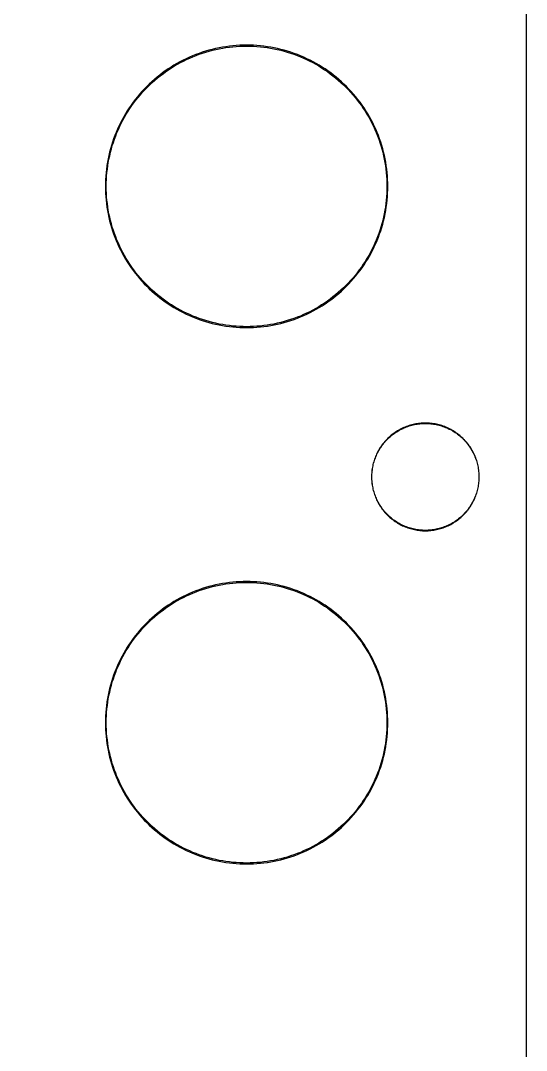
# Model space of a CAD drawing. Extents: x 3 to 63, y 0 to 129.
# Drawn here: x 48.96 to 63.33, y 29.95 to 59.21 of the extents above; entities that cross this region are included whole.
import ezdxf

# ---------------------------------------------------------------- set-up
doc = ezdxf.new("R2010")
doc.units = 0

msp = doc.modelspace()

# ---------------------------------------------------------------- linework, layer by layer
at = {"color": 5, "true_color": 0x0000ff}
msp.add_polyline3d([(63.33134, 0.3175, 0), (63.33134, 128.81762, 0), (2.71119, 128.81762, 0), (2.71119, 0.3175, 0), (63.33134, 0.3175, 0)], close=True, dxfattribs=at)
at = {"color": 34, "true_color": 0x008000}
for points in [[(2.7112, 0.3175, 0), (63.33134, 0.3175, 0), (63.33134, 128.81762, 0), (2.7112, 128.81762, 0), (2.7112, 0.3175, 0)], [(55.28309, 58.5089, 0), (55.1848, 58.50534, 0), (55.08701, 58.49924, 0), (54.98896, 58.49086, 0), (54.89143, 58.48019, 0), (54.79414, 58.46699, 0), (54.79022, 58.46636, 0), (54.69345, 58.45062, 0), (54.59693, 58.43258, 0), (54.50091, 58.41226, 0), (54.40541, 58.38966, 0), (54.31041, 58.36476, 0), (54.21618, 58.33733, 0), (54.12245, 58.30761, 0), (54.02974, 58.27561, 0), (53.93754, 58.24157, 0), (53.84661, 58.205, 0), (53.75619, 58.16639, 0), (53.66703, 58.1255, 0), (53.57889, 58.08232, 0), (53.57535, 58.08051, 0), (53.48798, 58.0353, 0), (53.40213, 57.98806, 0), (53.31729, 57.93878, 0), (53.23372, 57.88722, 0), (53.15143, 57.83362, 0), (53.0704, 57.778, 0), (52.9909, 57.72059, 0), (52.91267, 57.66116, 0), (52.83621, 57.59969, 0), (52.76103, 57.5367, 0), (52.68737, 57.47142, 0), (52.61549, 57.40462, 0), (52.54513, 57.33629, 0), (52.54232, 57.33348, 0), (52.47399, 57.26312, 0), (52.40719, 57.19124, 0), (52.34191, 57.11758, 0), (52.27892, 57.0424, 0), (52.21745, 56.96594, 0), (52.15802, 56.88771, 0), (52.10061, 56.80821, 0), (52.04499, 56.72718, 0), (51.99139, 56.64489, 0), (51.93983, 56.56132, 0), (51.89056, 56.47649, 0), (51.84331, 56.39063, 0), (51.7981, 56.30326, 0), (51.7963, 56.29972, 0), (51.75312, 56.21158, 0), (51.71222, 56.12243, 0), (51.67361, 56.032, 0), (51.63704, 55.94107, 0), (51.603, 55.84887, 0), (51.571, 55.75616, 0), (51.54128, 55.66243, 0), (51.51385, 55.5682, 0), (51.48896, 55.4732, 0), (51.46635, 55.3777, 0), (51.44603, 55.28169, 0), (51.428, 55.18517, 0), (51.4278, 55.18392, 0), (51.41225, 55.08839, 0), (51.41163, 55.08447, 0), (51.39842, 54.98719, 0), (51.38775, 54.88965, 0), (51.37937, 54.79161, 0), (51.37327, 54.69382, 0), (51.36972, 54.59552, 0), (51.36845, 54.49747, 0), (51.36972, 54.39943, 0), (51.37327, 54.30113, 0), (51.37937, 54.20334, 0), (51.38775, 54.1053, 0), (51.39842, 54.00776, 0), (51.41163, 53.91048, 0), (51.41225, 53.90655, 0), (51.428, 53.80978, 0), (51.44603, 53.71326, 0), (51.46635, 53.61725, 0), (51.48896, 53.52174, 0), (51.51385, 53.42675, 0), (51.54128, 53.33251, 0), (51.571, 53.23879, 0), (51.603, 53.14608, 0), (51.63704, 53.05388, 0), (51.67361, 52.96294, 0), (51.71222, 52.87252, 0), (51.75312, 52.78337, 0), (51.7963, 52.69523, 0), (51.7981, 52.69169, 0), (51.84331, 52.60431, 0), (51.89056, 52.51846, 0), (51.93983, 52.43362, 0), (51.99139, 52.35006, 0), (52.04499, 52.26776, 0), (52.10061, 52.18674, 0), (52.15802, 52.10723, 0), (52.21745, 52.029, 0), (52.27892, 51.95255, 0), (52.34191, 51.87736, 0), (52.40719, 51.8037, 0), (52.47399, 51.73182, 0), (52.54232, 51.66146, 0), (52.54513, 51.65865, 0), (52.61549, 51.59033, 0), (52.68737, 51.52353, 0), (52.76103, 51.45825, 0), (52.83621, 51.39526, 0), (52.91267, 51.33379, 0), (52.9909, 51.27435, 0), (53.0704, 51.21695, 0), (53.15143, 51.16132, 0), (53.23372, 51.10773, 0), (53.31729, 51.05617, 0), (53.40213, 51.00689, 0), (53.48798, 50.95965, 0), (53.57535, 50.91443, 0), (53.57889, 50.91263, 0), (53.66703, 50.86945, 0), (53.75619, 50.82856, 0), (53.84661, 50.78995, 0), (53.93754, 50.75337, 0), (54.02974, 50.71934, 0), (54.12245, 50.68733, 0), (54.21618, 50.65761, 0), (54.31041, 50.63018, 0), (54.40541, 50.60529, 0), (54.50091, 50.58268, 0), (54.59693, 50.56236, 0), (54.69345, 50.54433, 0), (54.79022, 50.52858, 0), (54.79414, 50.52796, 0), (54.89143, 50.51475, 0), (54.98896, 50.50409, 0), (55.08701, 50.4957, 0), (55.1848, 50.48961, 0), (55.28309, 50.48605, 0), (55.38114, 50.48478, 0), (55.47918, 50.48605, 0), (55.57748, 50.48961, 0), (55.67527, 50.4957, 0), (55.77332, 50.50409, 0), (55.87085, 50.51475, 0), (55.96813, 50.52796, 0), (55.97206, 50.52858, 0), (56.06883, 50.54433, 0), (56.16535, 50.56236, 0), (56.26136, 50.58268, 0), (56.35687, 50.60529, 0), (56.45186, 50.63018, 0), (56.5461, 50.65761, 0), (56.63982, 50.68733, 0), (56.73253, 50.71934, 0), (56.82474, 50.75337, 0), (56.91567, 50.78995, 0), (57.00609, 50.82856, 0), (57.09525, 50.86945, 0), (57.18338, 50.91263, 0), (57.18692, 50.91443, 0), (57.2743, 50.95965, 0), (57.36015, 51.00689, 0), (57.44499, 51.05617, 0), (57.52855, 51.10773, 0), (57.61085, 51.16132, 0), (57.69188, 51.21695, 0), (57.77138, 51.27435, 0), (57.84961, 51.33379, 0), (57.92606, 51.39526, 0), (58.00125, 51.45825, 0), (58.07491, 51.52353, 0), (58.14679, 51.59033, 0), (58.21715, 51.65865, 0), (58.21996, 51.66146, 0), (58.28828, 51.73182, 0), (58.35509, 51.8037, 0), (58.42036, 51.87736, 0), (58.48336, 51.95255, 0), (58.54482, 52.029, 0), (58.60426, 52.10723, 0), (58.66166, 52.18674, 0), (58.71729, 52.26776, 0), (58.77088, 52.35006, 0), (58.82245, 52.43362, 0), (58.87172, 52.51846, 0), (58.91897, 52.60431, 0), (58.96418, 52.69169, 0), (58.96598, 52.69523, 0), (59.00916, 52.78337, 0), (59.05006, 52.87252, 0), (59.08866, 52.96294, 0), (59.12524, 53.05388, 0), (59.15928, 53.14608, 0), (59.19128, 53.23879, 0), (59.221, 53.33251, 0), (59.24843, 53.42675, 0), (59.27332, 53.52174, 0), (59.29593, 53.61725, 0), (59.31625, 53.71326, 0), (59.33428, 53.80978, 0), (59.35003, 53.90655, 0), (59.35065, 53.91048, 0), (59.36386, 54.00776, 0), (59.37453, 54.1053, 0), (59.38291, 54.20334, 0), (59.38901, 54.30113, 0), (59.39256, 54.39943, 0), (59.39383, 54.49747, 0), (59.39256, 54.59552, 0), (59.38901, 54.69382, 0), (59.38291, 54.79161, 0), (59.37453, 54.88965, 0), (59.36386, 54.98719, 0), (59.35065, 55.08447, 0), (59.35003, 55.08839, 0), (59.33448, 55.18392, 0), (59.33428, 55.18517, 0), (59.31625, 55.28169, 0), (59.29593, 55.3777, 0), (59.27332, 55.4732, 0), (59.24843, 55.5682, 0), (59.221, 55.66243, 0), (59.19128, 55.75616, 0), (59.15928, 55.84887, 0), (59.12524, 55.94107, 0), (59.08866, 56.032, 0), (59.05006, 56.12243, 0), (59.00916, 56.21158, 0), (58.96598, 56.29972, 0), (58.96418, 56.30326, 0), (58.91897, 56.39063, 0), (58.87172, 56.47649, 0), (58.82245, 56.56132, 0), (58.77088, 56.64489, 0), (58.71729, 56.72718, 0), (58.66166, 56.80821, 0), (58.60426, 56.88771, 0), (58.54482, 56.96594, 0), (58.48336, 57.0424, 0), (58.42036, 57.11758, 0), (58.35509, 57.19124, 0), (58.28828, 57.26312, 0), (58.21996, 57.33348, 0), (58.21715, 57.33629, 0), (58.14679, 57.40462, 0), (58.07491, 57.47142, 0), (58.00125, 57.5367, 0), (57.92606, 57.59969, 0), (57.84961, 57.66116, 0), (57.77138, 57.72059, 0), (57.69188, 57.778, 0), (57.61085, 57.83362, 0), (57.52855, 57.88722, 0), (57.44499, 57.93878, 0), (57.36015, 57.98806, 0), (57.2743, 58.0353, 0), (57.18692, 58.08051, 0), (57.18338, 58.08232, 0), (57.09525, 58.1255, 0), (57.00609, 58.16639, 0), (56.91567, 58.205, 0), (56.82474, 58.24157, 0), (56.73253, 58.27561, 0), (56.63982, 58.30761, 0), (56.5461, 58.33733, 0), (56.45186, 58.36476, 0), (56.35687, 58.38966, 0), (56.26136, 58.41226, 0), (56.16535, 58.43258, 0), (56.06883, 58.45062, 0), (55.97206, 58.46636, 0), (55.96813, 58.46699, 0), (55.87085, 58.48019, 0), (55.77332, 58.49086, 0), (55.67527, 58.49924, 0), (55.57748, 58.50534, 0), (55.47918, 58.5089, 0), (55.38114, 58.51016, 0), (55.28309, 58.5089, 0)], [(55.57748, 50.51501, 0), (55.47918, 50.51145, 0), (55.38114, 50.51018, 0), (55.28309, 50.51145, 0), (55.1848, 50.51501, 0), (55.08701, 50.5211, 0), (54.98896, 50.52949, 0), (54.89143, 50.54015, 0), (54.79487, 50.55326, 0), (54.7013, 50.56849, 0), (54.60478, 50.58652, 0), (54.50876, 50.60684, 0), (54.41326, 50.62945, 0), (54.31826, 50.65434, 0), (54.22403, 50.68177, 0), (54.1303, 50.71149, 0), (54.03759, 50.74349, 0), (53.94539, 50.77753, 0), (53.85446, 50.81411, 0), (53.76404, 50.85271, 0), (53.67488, 50.89361, 0), (53.58756, 50.93639, 0), (53.50291, 50.9802, 0), (53.41706, 51.02744, 0), (53.33222, 51.07672, 0), (53.24865, 51.12828, 0), (53.16636, 51.18187, 0), (53.08533, 51.2375, 0), (53.00583, 51.2949, 0), (52.9276, 51.35434, 0), (52.85114, 51.41581, 0), (52.77596, 51.4788, 0), (52.7023, 51.54408, 0), (52.63042, 51.61088, 0), (52.56148, 51.67782, 0), (52.49454, 51.74675, 0), (52.42774, 51.81863, 0), (52.36246, 51.89229, 0), (52.29947, 51.96748, 0), (52.238, 52.04393, 0), (52.17857, 52.12216, 0), (52.12116, 52.20167, 0), (52.06554, 52.28269, 0), (52.01194, 52.36499, 0), (51.96038, 52.44855, 0), (51.91111, 52.53339, 0), (51.86386, 52.61924, 0), (51.81989, 52.70423, 0), (51.77727, 52.79122, 0), (51.73638, 52.88037, 0), (51.69777, 52.97079, 0), (51.6612, 53.06173, 0), (51.62716, 53.15393, 0), (51.59516, 53.24664, 0), (51.56544, 53.34036, 0), (51.53801, 53.4346, 0), (51.51311, 53.52959, 0), (51.49051, 53.6251, 0), (51.47019, 53.72111, 0), (51.45215, 53.81763, 0), (51.43694, 53.91114, 0), (51.42382, 54.00776, 0), (51.41315, 54.1053, 0), (51.40477, 54.20334, 0), (51.39867, 54.30113, 0), (51.39512, 54.39943, 0), (51.39385, 54.49747, 0), (51.39512, 54.59552, 0), (51.39867, 54.69382, 0), (51.40477, 54.79161, 0), (51.41315, 54.88965, 0), (51.42382, 54.98719, 0), (51.43693, 55.08376, 0), (51.45215, 55.17732, 0), (51.47019, 55.27384, 0), (51.49051, 55.36985, 0), (51.51311, 55.46535, 0), (51.53801, 55.56035, 0), (51.56544, 55.65458, 0), (51.59516, 55.74831, 0), (51.62716, 55.84102, 0), (51.66119, 55.9332, 0), (51.6612, 55.93322, 0), (51.69777, 56.02415, 0), (51.73638, 56.11458, 0), (51.77727, 56.20373, 0), (51.81988, 56.29072, 0), (51.86386, 56.3757, 0), (51.91111, 56.46156, 0), (51.96038, 56.54639, 0), (52.01194, 56.62996, 0), (52.06554, 56.71225, 0), (52.12116, 56.79328, 0), (52.17857, 56.87278, 0), (52.238, 56.95101, 0), (52.29947, 57.02747, 0), (52.36246, 57.10265, 0), (52.42774, 57.17631, 0), (52.49454, 57.24819, 0), (52.56149, 57.31712, 0), (52.63042, 57.38407, 0), (52.7023, 57.45087, 0), (52.77596, 57.51615, 0), (52.85114, 57.57914, 0), (52.9276, 57.64061, 0), (53.00583, 57.70004, 0), (53.08533, 57.75745, 0), (53.16636, 57.81307, 0), (53.24865, 57.86667, 0), (53.33222, 57.91823, 0), (53.41706, 57.96751, 0), (53.50291, 58.01475, 0), (53.58789, 58.05873, 0), (53.67488, 58.10134, 0), (53.76404, 58.14223, 0), (53.85446, 58.18084, 0), (53.94539, 58.21742, 0), (54.03759, 58.25145, 0), (54.1303, 58.28346, 0), (54.22403, 58.31317, 0), (54.31826, 58.34061, 0), (54.41326, 58.3655, 0), (54.50876, 58.3881, 0), (54.60478, 58.40842, 0), (54.7013, 58.42646, 0), (54.7945, 58.44163, 0), (54.89143, 58.45479, 0), (54.98896, 58.46546, 0), (55.08701, 58.47384, 0), (55.1848, 58.47994, 0), (55.28309, 58.48349, 0), (55.38114, 58.48476, 0), (55.47918, 58.48349, 0), (55.57748, 58.47994, 0), (55.67527, 58.47384, 0), (55.77332, 58.46546, 0), (55.87085, 58.45479, 0), (55.96783, 58.44162, 0), (56.06098, 58.42646, 0), (56.1575, 58.40842, 0), (56.25351, 58.3881, 0), (56.34902, 58.3655, 0), (56.44401, 58.34061, 0), (56.53825, 58.31317, 0), (56.63197, 58.28346, 0), (56.72468, 58.25145, 0), (56.81689, 58.21742, 0), (56.90782, 58.18084, 0), (56.99824, 58.14223, 0), (57.0874, 58.10134, 0), (57.17438, 58.05872, 0), (57.25937, 58.01475, 0), (57.34522, 57.96751, 0), (57.43006, 57.91823, 0), (57.51362, 57.86667, 0), (57.59592, 57.81307, 0), (57.67695, 57.75745, 0), (57.75645, 57.70004, 0), (57.83468, 57.64061, 0), (57.91113, 57.57914, 0), (57.98632, 57.51615, 0), (58.05998, 57.45087, 0), (58.13186, 57.38407, 0), (58.20079, 57.31713, 0), (58.26773, 57.24819, 0), (58.33454, 57.17631, 0), (58.39981, 57.10265, 0), (58.46281, 57.02747, 0), (58.52427, 56.95101, 0), (58.58371, 56.87278, 0), (58.64111, 56.79328, 0), (58.69674, 56.71225, 0), (58.75033, 56.62996, 0), (58.8019, 56.54639, 0), (58.85117, 56.46156, 0), (58.89842, 56.3757, 0), (58.94221, 56.29108, 0), (58.985, 56.20373, 0), (59.0259, 56.11458, 0), (59.06451, 56.02415, 0), (59.10108, 55.93322, 0), (59.10109, 55.9332, 0), (59.13512, 55.84102, 0), (59.16712, 55.74831, 0), (59.19684, 55.65458, 0), (59.22427, 55.56035, 0), (59.24916, 55.46535, 0), (59.27177, 55.36985, 0), (59.29209, 55.27384, 0), (59.31012, 55.17732, 0), (59.32535, 55.08374, 0), (59.33846, 54.98719, 0), (59.34913, 54.88965, 0), (59.35751, 54.79161, 0), (59.3636, 54.69382, 0), (59.36716, 54.59552, 0), (59.36843, 54.49747, 0), (59.36716, 54.39943, 0), (59.3636, 54.30113, 0), (59.35751, 54.20334, 0), (59.34913, 54.1053, 0), (59.33846, 54.00776, 0), (59.32534, 53.91115, 0), (59.31012, 53.81763, 0), (59.29209, 53.72111, 0), (59.27177, 53.6251, 0), (59.24916, 53.52959, 0), (59.22427, 53.4346, 0), (59.19684, 53.34036, 0), (59.16712, 53.24664, 0), (59.13512, 53.15393, 0), (59.10108, 53.06173, 0), (59.06451, 52.97079, 0), (59.0259, 52.88037, 0), (58.985, 52.79122, 0), (58.9422, 52.70386, 0), (58.89842, 52.61924, 0), (58.85117, 52.53339, 0), (58.8019, 52.44855, 0), (58.75033, 52.36499, 0), (58.69674, 52.28269, 0), (58.64111, 52.20167, 0), (58.58371, 52.12216, 0), (58.52427, 52.04393, 0), (58.46281, 51.96748, 0), (58.39981, 51.89229, 0), (58.33454, 51.81863, 0), (58.26773, 51.74675, 0), (58.20079, 51.67782, 0), (58.13186, 51.61088, 0), (58.05998, 51.54408, 0), (57.98632, 51.4788, 0), (57.91113, 51.41581, 0), (57.83468, 51.35434, 0), (57.75645, 51.2949, 0), (57.67695, 51.2375, 0), (57.59592, 51.18187, 0), (57.51362, 51.12828, 0), (57.43006, 51.07672, 0), (57.34522, 51.02744, 0), (57.25937, 50.9802, 0), (57.17471, 50.93639, 0), (57.0874, 50.89361, 0), (56.99824, 50.85271, 0), (56.90782, 50.81411, 0), (56.81689, 50.77753, 0), (56.72468, 50.74349, 0), (56.63197, 50.71149, 0), (56.53825, 50.68177, 0), (56.44401, 50.65434, 0), (56.34902, 50.62945, 0), (56.25351, 50.60684, 0), (56.1575, 50.58652, 0), (56.06098, 50.56849, 0), (55.96746, 50.55327, 0), (55.87085, 50.54015, 0), (55.77332, 50.52949, 0), (55.67527, 50.5211, 0), (55.57748, 50.51501, 0)], [(61.52831, 47.33868, 0), (61.49986, 47.3656, 0), (61.47091, 47.39202, 0), (61.44093, 47.41742, 0), (61.41045, 47.44231, 0), (61.37947, 47.46619, 0), (61.34772, 47.4893, 0), (61.31546, 47.51165, 0), (61.28244, 47.53324, 0), (61.24916, 47.55382, 0), (61.21513, 47.57363, 0), (61.18084, 47.59268, 0), (61.14579, 47.61071, 0), (61.14441, 47.61142, 0), (61.1091, 47.62844, 0), (61.07329, 47.64469, 0), (61.03722, 47.65993, 0), (61.00064, 47.67416, 0), (60.96381, 47.68762, 0), (60.92647, 47.70006, 0), (60.88888, 47.71149, 0), (60.85104, 47.72191, 0), (60.81294, 47.73131, 0), (60.77458, 47.73994, 0), (60.73597, 47.74756, 0), (60.69737, 47.75391, 0), (60.69584, 47.75415, 0), (60.65697, 47.75974, 0), (60.61786, 47.76431, 0), (60.57874, 47.76787, 0), (60.53963, 47.77041, 0), (60.50051, 47.77193, 0), (60.46114, 47.77244, 0), (60.42177, 47.77193, 0), (60.38265, 47.77041, 0), (60.34354, 47.76787, 0), (60.30442, 47.76431, 0), (60.26531, 47.75974, 0), (60.22644, 47.75415, 0), (60.22491, 47.75391, 0), (60.1863, 47.74756, 0), (60.1477, 47.73994, 0), (60.10934, 47.73131, 0), (60.07124, 47.72191, 0), (60.0334, 47.71149, 0), (59.9958, 47.70006, 0), (59.95847, 47.68762, 0), (59.92164, 47.67416, 0), (59.88506, 47.65993, 0), (59.84899, 47.64469, 0), (59.81318, 47.62844, 0), (59.77787, 47.61142, 0), (59.77649, 47.61071, 0), (59.74144, 47.59268, 0), (59.70715, 47.57363, 0), (59.67311, 47.55382, 0), (59.63984, 47.53324, 0), (59.60682, 47.51165, 0), (59.57456, 47.4893, 0), (59.54281, 47.46619, 0), (59.51182, 47.44231, 0), (59.48134, 47.41742, 0), (59.45137, 47.39202, 0), (59.42242, 47.3656, 0), (59.39397, 47.33868, 0), (59.36493, 47.30964, 0), (59.33801, 47.2812, 0), (59.31159, 47.25224, 0), (59.28619, 47.22227, 0), (59.2613, 47.19179, 0), (59.23742, 47.1608, 0), (59.21431, 47.12905, 0), (59.19196, 47.09679, 0), (59.17037, 47.06377, 0), (59.14979, 47.0305, 0), (59.12998, 46.99646, 0), (59.11093, 46.96217, 0), (59.0929, 46.92712, 0), (59.09219, 46.92574, 0), (59.07518, 46.89043, 0), (59.05892, 46.85462, 0), (59.04368, 46.81855, 0), (59.02946, 46.78198, 0), (59.01599, 46.74515, 0), (59.00355, 46.70781, 0), (58.99212, 46.67022, 0), (58.9817, 46.63237, 0), (58.97231, 46.59427, 0), (58.96367, 46.55592, 0), (58.95605, 46.51731, 0), (58.95595, 46.51668, 0), (58.9497, 46.4787, 0), (58.94946, 46.47717, 0), (58.94387, 46.43831, 0), (58.9393, 46.39919, 0), (58.93574, 46.36008, 0), (58.9332, 46.32096, 0), (58.93168, 46.28184, 0), (58.93117, 46.24247, 0), (58.93168, 46.2031, 0), (58.9332, 46.16399, 0), (58.93574, 46.12487, 0), (58.9393, 46.08576, 0), (58.94387, 46.04664, 0), (58.94946, 46.00778, 0), (58.9497, 46.00625, 0), (58.95605, 45.96764, 0), (58.96367, 45.92903, 0), (58.97231, 45.89068, 0), (58.9817, 45.85258, 0), (58.99212, 45.81473, 0), (59.00355, 45.77714, 0), (59.01599, 45.7398, 0), (59.02946, 45.70297, 0), (59.04368, 45.66639, 0), (59.05892, 45.63033, 0), (59.07518, 45.59451, 0), (59.09219, 45.55921, 0), (59.0929, 45.55783, 0), (59.11093, 45.52277, 0), (59.12998, 45.48848, 0), (59.14979, 45.45445, 0), (59.17037, 45.42117, 0), (59.19196, 45.38815, 0), (59.21431, 45.3559, 0), (59.23742, 45.32415, 0), (59.2613, 45.29316, 0), (59.28619, 45.26268, 0), (59.31159, 45.23271, 0), (59.33801, 45.20375, 0), (59.36493, 45.1753, 0), (59.36603, 45.17421, 0), (59.39286, 45.14738, 0), (59.39287, 45.14736, 0), (59.39397, 45.14627, 0), (59.42242, 45.11934, 0), (59.45137, 45.09293, 0), (59.48134, 45.06753, 0), (59.51182, 45.04263, 0), (59.54281, 45.01876, 0), (59.57456, 44.99564, 0), (59.60682, 44.97329, 0), (59.63984, 44.9517, 0), (59.67311, 44.93113, 0), (59.70715, 44.91132, 0), (59.74144, 44.89227, 0), (59.74282, 44.89156, 0), (59.77649, 44.87423, 0), (59.77787, 44.87353, 0), (59.81318, 44.85651, 0), (59.84899, 44.84025, 0), (59.88506, 44.82501, 0), (59.92164, 44.81079, 0), (59.95847, 44.79733, 0), (59.9958, 44.78488, 0), (60.0334, 44.77345, 0), (60.07124, 44.76304, 0), (60.10934, 44.75364, 0), (60.1477, 44.745, 0), (60.1863, 44.73738, 0), (60.22491, 44.73103, 0), (60.22644, 44.73079, 0), (60.26531, 44.7252, 0), (60.30442, 44.72063, 0), (60.34354, 44.71708, 0), (60.38265, 44.71454, 0), (60.42177, 44.71301, 0), (60.46114, 44.7125, 0), (60.50051, 44.71301, 0), (60.53963, 44.71454, 0), (60.57874, 44.71708, 0), (60.61786, 44.72063, 0), (60.65697, 44.7252, 0), (60.69584, 44.73079, 0), (60.69737, 44.73103, 0), (60.73597, 44.73738, 0), (60.77458, 44.745, 0), (60.81294, 44.75364, 0), (60.85104, 44.76304, 0), (60.88888, 44.77345, 0), (60.92647, 44.78488, 0), (60.96381, 44.79733, 0), (61.00064, 44.81079, 0), (61.03722, 44.82501, 0), (61.07329, 44.84025, 0), (61.1091, 44.85651, 0), (61.14441, 44.87353, 0), (61.14579, 44.87423, 0), (61.17946, 44.89156, 0), (61.18084, 44.89227, 0), (61.21513, 44.91132, 0), (61.24916, 44.93113, 0), (61.28244, 44.9517, 0), (61.31546, 44.97329, 0), (61.34772, 44.99564, 0), (61.37947, 45.01876, 0), (61.41045, 45.04263, 0), (61.44093, 45.06753, 0), (61.47091, 45.09293, 0), (61.49986, 45.11934, 0), (61.52831, 45.14627, 0), (61.52941, 45.14736, 0), (61.52942, 45.14738, 0), (61.55625, 45.17421, 0), (61.55735, 45.1753, 0), (61.58427, 45.20375, 0), (61.61069, 45.23271, 0), (61.63609, 45.26268, 0), (61.66098, 45.29316, 0), (61.68485, 45.32415, 0), (61.70797, 45.3559, 0), (61.73032, 45.38815, 0), (61.75191, 45.42117, 0), (61.77248, 45.45445, 0), (61.7923, 45.48848, 0), (61.81135, 45.52277, 0), (61.82938, 45.55783, 0), (61.83008, 45.55921, 0), (61.8471, 45.59451, 0), (61.86336, 45.63033, 0), (61.8786, 45.66639, 0), (61.89282, 45.70297, 0), (61.90628, 45.7398, 0), (61.91873, 45.77714, 0), (61.93016, 45.81473, 0), (61.94057, 45.85258, 0), (61.94997, 45.89068, 0), (61.95861, 45.92903, 0), (61.96623, 45.96764, 0), (61.97258, 46.00625, 0), (61.97282, 46.00778, 0), (61.97841, 46.04664, 0), (61.98298, 46.08576, 0), (61.98654, 46.12487, 0), (61.98908, 46.16399, 0), (61.9906, 46.2031, 0), (61.99111, 46.24247, 0), (61.9906, 46.28184, 0), (61.98908, 46.32096, 0), (61.98654, 46.36008, 0), (61.98298, 46.39919, 0), (61.97841, 46.43831, 0), (61.97282, 46.47717, 0), (61.97258, 46.4787, 0), (61.96633, 46.51668, 0), (61.96623, 46.51731, 0), (61.95861, 46.55592, 0), (61.94997, 46.59427, 0), (61.94057, 46.63237, 0), (61.93016, 46.67022, 0), (61.91873, 46.70781, 0), (61.90628, 46.74515, 0), (61.89282, 46.78198, 0), (61.8786, 46.81855, 0), (61.86336, 46.85462, 0), (61.8471, 46.89043, 0), (61.83008, 46.92574, 0), (61.82938, 46.92712, 0), (61.81135, 46.96217, 0), (61.7923, 46.99646, 0), (61.77248, 47.0305, 0), (61.75191, 47.06377, 0), (61.73032, 47.09679, 0), (61.70797, 47.12905, 0), (61.68485, 47.1608, 0), (61.66098, 47.19179, 0), (61.63609, 47.22227, 0), (61.61069, 47.25224, 0), (61.58427, 47.2812, 0), (61.55735, 47.30964, 0), (61.52831, 47.33868, 0)], [(60.53963, 44.72444, 0), (60.50051, 44.72292, 0), (60.46114, 44.72241, 0), (60.42177, 44.72292, 0), (60.38265, 44.72444, 0), (60.34354, 44.72698, 0), (60.30442, 44.73054, 0), (60.26531, 44.73511, 0), (60.22701, 44.74062, 0), (60.18937, 44.74681, 0), (60.15076, 44.75443, 0), (60.1124, 44.76306, 0), (60.0743, 44.77246, 0), (60.03646, 44.78287, 0), (59.99887, 44.7943, 0), (59.96153, 44.80675, 0), (59.9247, 44.82021, 0), (59.88812, 44.83444, 0), (59.85205, 44.84968, 0), (59.81624, 44.86593, 0), (59.78124, 44.8828, 0), (59.74726, 44.90028, 0), (59.71297, 44.91933, 0), (59.67894, 44.93914, 0), (59.64566, 44.95972, 0), (59.61264, 44.98131, 0), (59.58038, 45.00366, 0), (59.54863, 45.02677, 0), (59.51765, 45.05065, 0), (59.48717, 45.07554, 0), (59.45719, 45.10094, 0), (59.42824, 45.12736, 0), (59.39979, 45.15428, 0), (59.37295, 45.18112, 0), (59.34602, 45.20957, 0), (59.31961, 45.23853, 0), (59.29421, 45.2685, 0), (59.26931, 45.29898, 0), (59.24544, 45.32997, 0), (59.22232, 45.36172, 0), (59.19997, 45.39398, 0), (59.17838, 45.427, 0), (59.15781, 45.46027, 0), (59.138, 45.49431, 0), (59.11896, 45.52859, 0), (59.11895, 45.5286, 0), (59.10162, 45.56227, 0), (59.0846, 45.59757, 0), (59.06834, 45.63339, 0), (59.0531, 45.66946, 0), (59.03888, 45.70603, 0), (59.02542, 45.74286, 0), (59.01297, 45.7802, 0), (59.00154, 45.81779, 0), (58.99113, 45.85564, 0), (58.98173, 45.89374, 0), (58.97309, 45.93209, 0), (58.96547, 45.9707, 0), (58.95928, 46.00834, 0), (58.95378, 46.04664, 0), (58.9492, 46.08576, 0), (58.94565, 46.12487, 0), (58.94311, 46.16399, 0), (58.94158, 46.2031, 0), (58.94108, 46.24247, 0), (58.94158, 46.28184, 0), (58.94311, 46.32096, 0), (58.94565, 46.36008, 0), (58.9492, 46.39919, 0), (58.95378, 46.43831, 0), (58.95928, 46.47661, 0), (58.96547, 46.51425, 0), (58.97309, 46.55285, 0), (58.98173, 46.59121, 0), (58.99113, 46.62931, 0), (59.00154, 46.66715, 0), (59.01297, 46.70475, 0), (59.02542, 46.74208, 0), (59.03888, 46.77891, 0), (59.0531, 46.81549, 0), (59.06834, 46.85156, 0), (59.0846, 46.88737, 0), (59.10162, 46.92267, 0), (59.11895, 46.95635, 0), (59.138, 46.99064, 0), (59.15781, 47.02468, 0), (59.17838, 47.05795, 0), (59.19997, 47.09097, 0), (59.22232, 47.12323, 0), (59.24544, 47.15498, 0), (59.26931, 47.18597, 0), (59.29421, 47.21645, 0), (59.31961, 47.24642, 0), (59.34602, 47.27537, 0), (59.37295, 47.30382, 0), (59.39998, 47.33085, 0), (59.42824, 47.35759, 0), (59.45719, 47.38401, 0), (59.48717, 47.40941, 0), (59.51765, 47.4343, 0), (59.54863, 47.45817, 0), (59.58038, 47.48129, 0), (59.61264, 47.50364, 0), (59.64566, 47.52523, 0), (59.67894, 47.5458, 0), (59.71297, 47.56562, 0), (59.74726, 47.58467, 0), (59.78123, 47.60215, 0), (59.81624, 47.61901, 0), (59.85205, 47.63527, 0), (59.88812, 47.65051, 0), (59.9247, 47.66473, 0), (59.96153, 47.6782, 0), (59.99887, 47.69064, 0), (60.03646, 47.70207, 0), (60.0743, 47.71249, 0), (60.1124, 47.72188, 0), (60.15076, 47.73052, 0), (60.18937, 47.73814, 0), (60.22701, 47.74433, 0), (60.26531, 47.74984, 0), (60.30442, 47.75441, 0), (60.34354, 47.75796, 0), (60.38265, 47.7605, 0), (60.42177, 47.76203, 0), (60.46114, 47.76254, 0), (60.50051, 47.76203, 0), (60.53963, 47.7605, 0), (60.57874, 47.75796, 0), (60.61786, 47.75441, 0), (60.65697, 47.74984, 0), (60.6952, 47.74434, 0), (60.73291, 47.73814, 0), (60.77152, 47.73052, 0), (60.80987, 47.72188, 0), (60.84797, 47.71249, 0), (60.88582, 47.70207, 0), (60.92341, 47.69064, 0), (60.96075, 47.6782, 0), (60.99758, 47.66473, 0), (61.03416, 47.65051, 0), (61.07022, 47.63527, 0), (61.10604, 47.61901, 0), (61.14104, 47.60214, 0), (61.17502, 47.58467, 0), (61.20931, 47.56562, 0), (61.24334, 47.5458, 0), (61.27662, 47.52523, 0), (61.30964, 47.50364, 0), (61.34189, 47.48129, 0), (61.37364, 47.45817, 0), (61.40463, 47.4343, 0), (61.43511, 47.40941, 0), (61.46508, 47.38401, 0), (61.49404, 47.35759, 0), (61.52249, 47.33067, 0), (61.54932, 47.30384, 0), (61.54933, 47.30382, 0), (61.57626, 47.27537, 0), (61.60267, 47.24642, 0), (61.62807, 47.21645, 0), (61.65296, 47.18597, 0), (61.67684, 47.15498, 0), (61.69995, 47.12323, 0), (61.72231, 47.09097, 0), (61.7439, 47.05795, 0), (61.76447, 47.02468, 0), (61.78428, 46.99064, 0), (61.80333, 46.95635, 0), (61.82066, 46.92267, 0), (61.83768, 46.88737, 0), (61.85394, 46.85156, 0), (61.86918, 46.81549, 0), (61.8834, 46.77891, 0), (61.89686, 46.74208, 0), (61.90931, 46.70475, 0), (61.92074, 46.66715, 0), (61.93115, 46.62931, 0), (61.94055, 46.59121, 0), (61.94919, 46.55285, 0), (61.95681, 46.51425, 0), (61.96292, 46.47709, 0), (61.9685, 46.43831, 0), (61.97307, 46.39919, 0), (61.97663, 46.36008, 0), (61.97917, 46.32096, 0), (61.98069, 46.28184, 0), (61.9812, 46.24247, 0), (61.98069, 46.2031, 0), (61.97917, 46.16399, 0), (61.97663, 46.12487, 0), (61.97307, 46.08576, 0), (61.9685, 46.04664, 0), (61.96291, 46.00778, 0), (61.95681, 45.9707, 0), (61.94919, 45.93209, 0), (61.94055, 45.89374, 0), (61.93115, 45.85564, 0), (61.92074, 45.81779, 0), (61.90931, 45.7802, 0), (61.89686, 45.74286, 0), (61.8834, 45.70603, 0), (61.86918, 45.66946, 0), (61.85394, 45.63339, 0), (61.83768, 45.59757, 0), (61.82066, 45.56227, 0), (61.80333, 45.5286, 0), (61.80332, 45.52859, 0), (61.78428, 45.49431, 0), (61.76447, 45.46027, 0), (61.7439, 45.427, 0), (61.72231, 45.39398, 0), (61.69995, 45.36172, 0), (61.67684, 45.32997, 0), (61.65296, 45.29898, 0), (61.62807, 45.2685, 0), (61.60267, 45.23853, 0), (61.57626, 45.20957, 0), (61.54933, 45.18112, 0), (61.52249, 45.15428, 0), (61.49404, 45.12736, 0), (61.46508, 45.10094, 0), (61.43511, 45.07554, 0), (61.40463, 45.05065, 0), (61.37364, 45.02677, 0), (61.34189, 45.00366, 0), (61.30964, 44.98131, 0), (61.27662, 44.95972, 0), (61.24334, 44.93914, 0), (61.20931, 44.91933, 0), (61.17502, 44.90028, 0), (61.14104, 44.8828, 0), (61.10604, 44.86593, 0), (61.07022, 44.84968, 0), (61.03416, 44.83444, 0), (60.99758, 44.82021, 0), (60.96075, 44.80675, 0), (60.92341, 44.7943, 0), (60.88582, 44.78287, 0), (60.84797, 44.77246, 0), (60.80987, 44.76306, 0), (60.77152, 44.75443, 0), (60.73291, 44.74681, 0), (60.6952, 44.74061, 0), (60.65697, 44.73511, 0), (60.61786, 44.73054, 0), (60.57874, 44.72698, 0), (60.53963, 44.72444, 0)], [(55.28309, 43.2689, 0), (55.1848, 43.26534, 0), (55.08701, 43.25924, 0), (54.98896, 43.25086, 0), (54.89143, 43.24019, 0), (54.79414, 43.22699, 0), (54.79022, 43.22636, 0), (54.69345, 43.21062, 0), (54.59693, 43.19258, 0), (54.50091, 43.17226, 0), (54.40541, 43.14966, 0), (54.31041, 43.12476, 0), (54.21618, 43.09733, 0), (54.12245, 43.06761, 0), (54.02974, 43.03561, 0), (53.93754, 43.00157, 0), (53.84661, 42.965, 0), (53.75619, 42.92639, 0), (53.66703, 42.8855, 0), (53.57889, 42.84232, 0), (53.57535, 42.84051, 0), (53.48798, 42.7953, 0), (53.40213, 42.74806, 0), (53.31729, 42.69878, 0), (53.23372, 42.64722, 0), (53.15143, 42.59362, 0), (53.0704, 42.538, 0), (52.9909, 42.48059, 0), (52.91267, 42.42116, 0), (52.83621, 42.35969, 0), (52.76103, 42.2967, 0), (52.68737, 42.23142, 0), (52.61549, 42.16462, 0), (52.54513, 42.09629, 0), (52.54232, 42.09348, 0), (52.47399, 42.02312, 0), (52.40719, 41.95124, 0), (52.34191, 41.87758, 0), (52.27892, 41.8024, 0), (52.21745, 41.72594, 0), (52.15802, 41.6477, 0), (52.10061, 41.56821, 0), (52.04499, 41.48718, 0), (51.99139, 41.40489, 0), (51.93983, 41.32132, 0), (51.89056, 41.23649, 0), (51.84331, 41.15063, 0), (51.7981, 41.06326, 0), (51.7963, 41.05972, 0), (51.75312, 40.97158, 0), (51.71222, 40.88243, 0), (51.67361, 40.792, 0), (51.63704, 40.70107, 0), (51.603, 40.60887, 0), (51.571, 40.51616, 0), (51.54128, 40.42243, 0), (51.51385, 40.3282, 0), (51.48896, 40.23319, 0), (51.46635, 40.1377, 0), (51.44603, 40.04169, 0), (51.428, 39.94516, 0), (51.4278, 39.94392, 0), (51.41225, 39.84839, 0), (51.41163, 39.84447, 0), (51.39842, 39.74718, 0), (51.38775, 39.64965, 0), (51.37937, 39.5516, 0), (51.37327, 39.4538, 0), (51.36972, 39.35552, 0), (51.36845, 39.25747, 0), (51.36972, 39.15943, 0), (51.37327, 39.06113, 0), (51.37937, 38.96334, 0), (51.38775, 38.8653, 0), (51.39842, 38.76776, 0), (51.41163, 38.67048, 0), (51.41225, 38.66655, 0), (51.428, 38.56978, 0), (51.44603, 38.47326, 0), (51.46635, 38.37724, 0), (51.48896, 38.28174, 0), (51.51385, 38.18675, 0), (51.54128, 38.0925, 0), (51.571, 37.99879, 0), (51.603, 37.90608, 0), (51.63704, 37.81387, 0), (51.67361, 37.72294, 0), (51.71222, 37.63252, 0), (51.75312, 37.54337, 0), (51.7963, 37.45523, 0), (51.7981, 37.45169, 0), (51.84331, 37.36431, 0), (51.89056, 37.27846, 0), (51.93983, 37.19362, 0), (51.99139, 37.11005, 0), (52.04499, 37.02776, 0), (52.10061, 36.94674, 0), (52.15802, 36.86723, 0), (52.21745, 36.789, 0), (52.27892, 36.71255, 0), (52.34191, 36.63736, 0), (52.40719, 36.56369, 0), (52.47399, 36.49181, 0), (52.54232, 36.42146, 0), (52.54513, 36.41865, 0), (52.61549, 36.35033, 0), (52.68737, 36.28353, 0), (52.76103, 36.21824, 0), (52.83621, 36.15526, 0), (52.91267, 36.09379, 0), (52.9909, 36.03435, 0), (53.0704, 35.97695, 0), (53.15143, 35.92132, 0), (53.23372, 35.86773, 0), (53.31729, 35.81617, 0), (53.40213, 35.76688, 0), (53.48798, 35.71965, 0), (53.57535, 35.67443, 0), (53.57889, 35.67263, 0), (53.66703, 35.62945, 0), (53.75619, 35.58856, 0), (53.84661, 35.54995, 0), (53.93754, 35.51337, 0), (54.02974, 35.47934, 0), (54.12245, 35.44733, 0), (54.21618, 35.41761, 0), (54.31041, 35.39018, 0), (54.40541, 35.36529, 0), (54.50091, 35.34268, 0), (54.59693, 35.32236, 0), (54.69345, 35.30433, 0), (54.79022, 35.28858, 0), (54.79414, 35.28796, 0), (54.89143, 35.27474, 0), (54.98896, 35.26408, 0), (55.08701, 35.25569, 0), (55.1848, 35.2496, 0), (55.28309, 35.24604, 0), (55.38114, 35.24478, 0), (55.47918, 35.24604, 0), (55.57748, 35.2496, 0), (55.67527, 35.25569, 0), (55.77332, 35.26408, 0), (55.87085, 35.27474, 0), (55.96813, 35.28796, 0), (55.97206, 35.28858, 0), (56.06883, 35.30433, 0), (56.16535, 35.32236, 0), (56.26136, 35.34268, 0), (56.35687, 35.36529, 0), (56.45186, 35.39018, 0), (56.5461, 35.41761, 0), (56.63982, 35.44733, 0), (56.73253, 35.47934, 0), (56.82474, 35.51337, 0), (56.91567, 35.54995, 0), (57.00609, 35.58856, 0), (57.09525, 35.62945, 0), (57.18338, 35.67263, 0), (57.18692, 35.67443, 0), (57.2743, 35.71965, 0), (57.36015, 35.76688, 0), (57.44499, 35.81617, 0), (57.52855, 35.86773, 0), (57.61085, 35.92132, 0), (57.69188, 35.97695, 0), (57.77138, 36.03435, 0), (57.84961, 36.09379, 0), (57.92606, 36.15526, 0), (58.00125, 36.21824, 0), (58.07491, 36.28353, 0), (58.14679, 36.35033, 0), (58.21715, 36.41865, 0), (58.21996, 36.42146, 0), (58.28828, 36.49181, 0), (58.35509, 36.56369, 0), (58.42036, 36.63736, 0), (58.48336, 36.71255, 0), (58.54482, 36.789, 0), (58.60426, 36.86723, 0), (58.66166, 36.94674, 0), (58.71729, 37.02776, 0), (58.77088, 37.11005, 0), (58.82245, 37.19362, 0), (58.87172, 37.27846, 0), (58.91897, 37.36431, 0), (58.96418, 37.45169, 0), (58.96598, 37.45523, 0), (59.00916, 37.54337, 0), (59.05006, 37.63252, 0), (59.08866, 37.72294, 0), (59.12524, 37.81387, 0), (59.15928, 37.90608, 0), (59.19128, 37.99879, 0), (59.221, 38.0925, 0), (59.24843, 38.18675, 0), (59.27332, 38.28174, 0), (59.29593, 38.37724, 0), (59.31625, 38.47326, 0), (59.33428, 38.56978, 0), (59.35003, 38.66655, 0), (59.35065, 38.67048, 0), (59.36386, 38.76776, 0), (59.37453, 38.8653, 0), (59.38291, 38.96334, 0), (59.38901, 39.06113, 0), (59.39256, 39.15943, 0), (59.39383, 39.25747, 0), (59.39256, 39.35552, 0), (59.38901, 39.4538, 0), (59.38291, 39.5516, 0), (59.37453, 39.64965, 0), (59.36386, 39.74718, 0), (59.35065, 39.84447, 0), (59.35003, 39.84839, 0), (59.33448, 39.94392, 0), (59.33428, 39.94516, 0), (59.31625, 40.04169, 0), (59.29593, 40.1377, 0), (59.27332, 40.23319, 0), (59.24843, 40.3282, 0), (59.221, 40.42243, 0), (59.19128, 40.51616, 0), (59.15928, 40.60887, 0), (59.12524, 40.70107, 0), (59.08866, 40.792, 0), (59.05006, 40.88243, 0), (59.00916, 40.97158, 0), (58.96598, 41.05972, 0), (58.96418, 41.06326, 0), (58.91897, 41.15063, 0), (58.87172, 41.23649, 0), (58.82245, 41.32132, 0), (58.77088, 41.40489, 0), (58.71729, 41.48718, 0), (58.66166, 41.56821, 0), (58.60426, 41.6477, 0), (58.54482, 41.72594, 0), (58.48336, 41.8024, 0), (58.42036, 41.87758, 0), (58.35509, 41.95124, 0), (58.28828, 42.02312, 0), (58.21996, 42.09348, 0), (58.21715, 42.09629, 0), (58.14679, 42.16462, 0), (58.07491, 42.23142, 0), (58.00125, 42.2967, 0), (57.92606, 42.35969, 0), (57.84961, 42.42116, 0), (57.77138, 42.48059, 0), (57.69188, 42.538, 0), (57.61085, 42.59362, 0), (57.52855, 42.64722, 0), (57.44499, 42.69878, 0), (57.36015, 42.74806, 0), (57.2743, 42.7953, 0), (57.18692, 42.84051, 0), (57.18338, 42.84232, 0), (57.09525, 42.8855, 0), (57.00609, 42.92639, 0), (56.91567, 42.965, 0), (56.82474, 43.00157, 0), (56.73253, 43.03561, 0), (56.63982, 43.06761, 0), (56.5461, 43.09733, 0), (56.45186, 43.12476, 0), (56.35687, 43.14966, 0), (56.26136, 43.17226, 0), (56.16535, 43.19258, 0), (56.06883, 43.21062, 0), (55.97206, 43.22636, 0), (55.96813, 43.22699, 0), (55.87085, 43.24019, 0), (55.77332, 43.25086, 0), (55.67527, 43.25924, 0), (55.57748, 43.26534, 0), (55.47918, 43.2689, 0), (55.38114, 43.27017, 0), (55.28309, 43.2689, 0)], [(55.57748, 35.27501, 0), (55.47918, 35.27145, 0), (55.38114, 35.27018, 0), (55.28309, 35.27145, 0), (55.1848, 35.27501, 0), (55.08701, 35.2811, 0), (54.98896, 35.28949, 0), (54.89143, 35.30015, 0), (54.79487, 35.31326, 0), (54.7013, 35.32849, 0), (54.60478, 35.34652, 0), (54.50876, 35.36684, 0), (54.41326, 35.38944, 0), (54.31826, 35.41434, 0), (54.22403, 35.44177, 0), (54.1303, 35.47149, 0), (54.03759, 35.50349, 0), (53.94539, 35.53752, 0), (53.85446, 35.5741, 0), (53.76404, 35.61271, 0), (53.67488, 35.65361, 0), (53.58754, 35.6964, 0), (53.50291, 35.7402, 0), (53.41706, 35.78743, 0), (53.33222, 35.83672, 0), (53.24865, 35.88828, 0), (53.16636, 35.94187, 0), (53.08533, 35.9975, 0), (53.00583, 36.0549, 0), (52.9276, 36.11434, 0), (52.85114, 36.17581, 0), (52.77596, 36.2388, 0), (52.7023, 36.30408, 0), (52.63042, 36.37088, 0), (52.56155, 36.43775, 0), (52.49454, 36.50674, 0), (52.42774, 36.57862, 0), (52.36246, 36.65229, 0), (52.29947, 36.72748, 0), (52.238, 36.80393, 0), (52.17857, 36.88216, 0), (52.12116, 36.96167, 0), (52.06554, 37.04269, 0), (52.01194, 37.12498, 0), (51.96038, 37.20855, 0), (51.91111, 37.29339, 0), (51.86386, 37.37924, 0), (51.81989, 37.46423, 0), (51.77727, 37.55122, 0), (51.73638, 37.64036, 0), (51.69777, 37.73079, 0), (51.6612, 37.82173, 0), (51.62716, 37.91393, 0), (51.59516, 38.00663, 0), (51.56544, 38.10036, 0), (51.53801, 38.1946, 0), (51.51311, 38.28958, 0), (51.49051, 38.3851, 0), (51.47019, 38.48111, 0), (51.45215, 38.57763, 0), (51.43694, 38.67114, 0), (51.42382, 38.76776, 0), (51.41315, 38.8653, 0), (51.40477, 38.96334, 0), (51.39867, 39.06113, 0), (51.39512, 39.15943, 0), (51.39385, 39.25747, 0), (51.39512, 39.35552, 0), (51.39867, 39.4538, 0), (51.40477, 39.5516, 0), (51.41315, 39.64965, 0), (51.42382, 39.74718, 0), (51.43693, 39.8437, 0), (51.45215, 39.93732, 0), (51.47019, 40.03384, 0), (51.49051, 40.12984, 0), (51.51311, 40.22535, 0), (51.53801, 40.32035, 0), (51.56544, 40.41458, 0), (51.59516, 40.50831, 0), (51.62716, 40.60102, 0), (51.66119, 40.69319, 0), (51.6612, 40.69321, 0), (51.69777, 40.78414, 0), (51.73638, 40.87458, 0), (51.77727, 40.96373, 0), (51.81988, 41.05072, 0), (51.86386, 41.1357, 0), (51.91111, 41.22155, 0), (51.96038, 41.30639, 0), (52.01194, 41.38996, 0), (52.06554, 41.47225, 0), (52.12116, 41.55328, 0), (52.17857, 41.63277, 0), (52.238, 41.71101, 0), (52.29947, 41.78747, 0), (52.36246, 41.86265, 0), (52.42774, 41.93631, 0), (52.49454, 42.00819, 0), (52.56149, 42.07712, 0), (52.63042, 42.14407, 0), (52.7023, 42.21087, 0), (52.77596, 42.27615, 0), (52.85114, 42.33914, 0), (52.9276, 42.40061, 0), (53.00583, 42.46004, 0), (53.08533, 42.51745, 0), (53.16636, 42.57307, 0), (53.24865, 42.62667, 0), (53.33222, 42.67823, 0), (53.41706, 42.72751, 0), (53.50291, 42.77475, 0), (53.58789, 42.81873, 0), (53.67488, 42.86134, 0), (53.76404, 42.90223, 0), (53.85446, 42.94084, 0), (53.94539, 42.97742, 0), (54.03759, 43.01145, 0), (54.1303, 43.04346, 0), (54.22403, 43.07317, 0), (54.31826, 43.10061, 0), (54.41326, 43.1255, 0), (54.50876, 43.1481, 0), (54.60478, 43.16842, 0), (54.7013, 43.18646, 0), (54.79487, 43.20169, 0), (54.89143, 43.21479, 0), (54.98896, 43.22546, 0), (55.08701, 43.23384, 0), (55.1848, 43.23994, 0), (55.28309, 43.2435, 0), (55.38114, 43.24477, 0), (55.47918, 43.2435, 0), (55.57748, 43.23994, 0), (55.67527, 43.23384, 0), (55.77332, 43.22546, 0), (55.87085, 43.21479, 0), (55.96746, 43.20168, 0), (56.06098, 43.18646, 0), (56.1575, 43.16842, 0), (56.25351, 43.1481, 0), (56.34902, 43.1255, 0), (56.44401, 43.10061, 0), (56.53825, 43.07317, 0), (56.63197, 43.04346, 0), (56.72468, 43.01145, 0), (56.81689, 42.97742, 0), (56.90782, 42.94084, 0), (56.99824, 42.90223, 0), (57.0874, 42.86134, 0), (57.17438, 42.81872, 0), (57.25937, 42.77475, 0), (57.34522, 42.72751, 0), (57.43006, 42.67823, 0), (57.51362, 42.62667, 0), (57.59592, 42.57307, 0), (57.67695, 42.51745, 0), (57.75645, 42.46004, 0), (57.83468, 42.40061, 0), (57.91113, 42.33914, 0), (57.98632, 42.27615, 0), (58.05998, 42.21087, 0), (58.13186, 42.14407, 0), (58.20079, 42.07713, 0), (58.26773, 42.00819, 0), (58.33454, 41.93631, 0), (58.39981, 41.86265, 0), (58.46281, 41.78747, 0), (58.52427, 41.71101, 0), (58.58371, 41.63277, 0), (58.64111, 41.55328, 0), (58.69674, 41.47225, 0), (58.75033, 41.38996, 0), (58.8019, 41.30639, 0), (58.85117, 41.22155, 0), (58.89842, 41.1357, 0), (58.94224, 41.05102, 0), (58.985, 40.96373, 0), (59.0259, 40.87458, 0), (59.06451, 40.78414, 0), (59.10108, 40.69321, 0), (59.10109, 40.69319, 0), (59.13512, 40.60102, 0), (59.16712, 40.50831, 0), (59.19684, 40.41458, 0), (59.22427, 40.32035, 0), (59.24916, 40.22535, 0), (59.27177, 40.12984, 0), (59.29209, 40.03384, 0), (59.31012, 39.93732, 0), (59.32536, 39.84369, 0), (59.33846, 39.74718, 0), (59.34913, 39.64965, 0), (59.35751, 39.5516, 0), (59.3636, 39.4538, 0), (59.36716, 39.35552, 0), (59.36843, 39.25747, 0), (59.36716, 39.15943, 0), (59.3636, 39.06113, 0), (59.35751, 38.96334, 0), (59.34913, 38.8653, 0), (59.33846, 38.76776, 0), (59.32534, 38.67115, 0), (59.31012, 38.57763, 0), (59.29209, 38.48111, 0), (59.27177, 38.3851, 0), (59.24916, 38.28958, 0), (59.22427, 38.1946, 0), (59.19684, 38.10036, 0), (59.16712, 38.00663, 0), (59.13512, 37.91393, 0), (59.10108, 37.82173, 0), (59.06451, 37.73079, 0), (59.0259, 37.64036, 0), (58.985, 37.55122, 0), (58.9422, 37.46386, 0), (58.89842, 37.37924, 0), (58.85117, 37.29339, 0), (58.8019, 37.20855, 0), (58.75033, 37.12498, 0), (58.69674, 37.04269, 0), (58.64111, 36.96167, 0), (58.58371, 36.88216, 0), (58.52427, 36.80393, 0), (58.46281, 36.72748, 0), (58.39981, 36.65229, 0), (58.33454, 36.57862, 0), (58.26773, 36.50674, 0), (58.20073, 36.43775, 0), (58.13186, 36.37088, 0), (58.05998, 36.30408, 0), (57.98632, 36.2388, 0), (57.91113, 36.17581, 0), (57.83468, 36.11434, 0), (57.75645, 36.0549, 0), (57.67695, 35.9975, 0), (57.59592, 35.94187, 0), (57.51362, 35.88828, 0), (57.43006, 35.83672, 0), (57.34522, 35.78743, 0), (57.25937, 35.7402, 0), (57.17473, 35.6964, 0), (57.0874, 35.65361, 0), (56.99824, 35.61271, 0), (56.90782, 35.5741, 0), (56.81689, 35.53752, 0), (56.72468, 35.50349, 0), (56.63197, 35.47149, 0), (56.53825, 35.44177, 0), (56.44401, 35.41434, 0), (56.34902, 35.38944, 0), (56.25351, 35.36684, 0), (56.1575, 35.34652, 0), (56.06098, 35.32849, 0), (55.96746, 35.31327, 0), (55.87085, 35.30015, 0), (55.77332, 35.28949, 0), (55.67527, 35.2811, 0), (55.57748, 35.27501, 0)]]:
    msp.add_polyline3d(points, close=True, dxfattribs=at)

doc.saveas('drawing.dxf')
